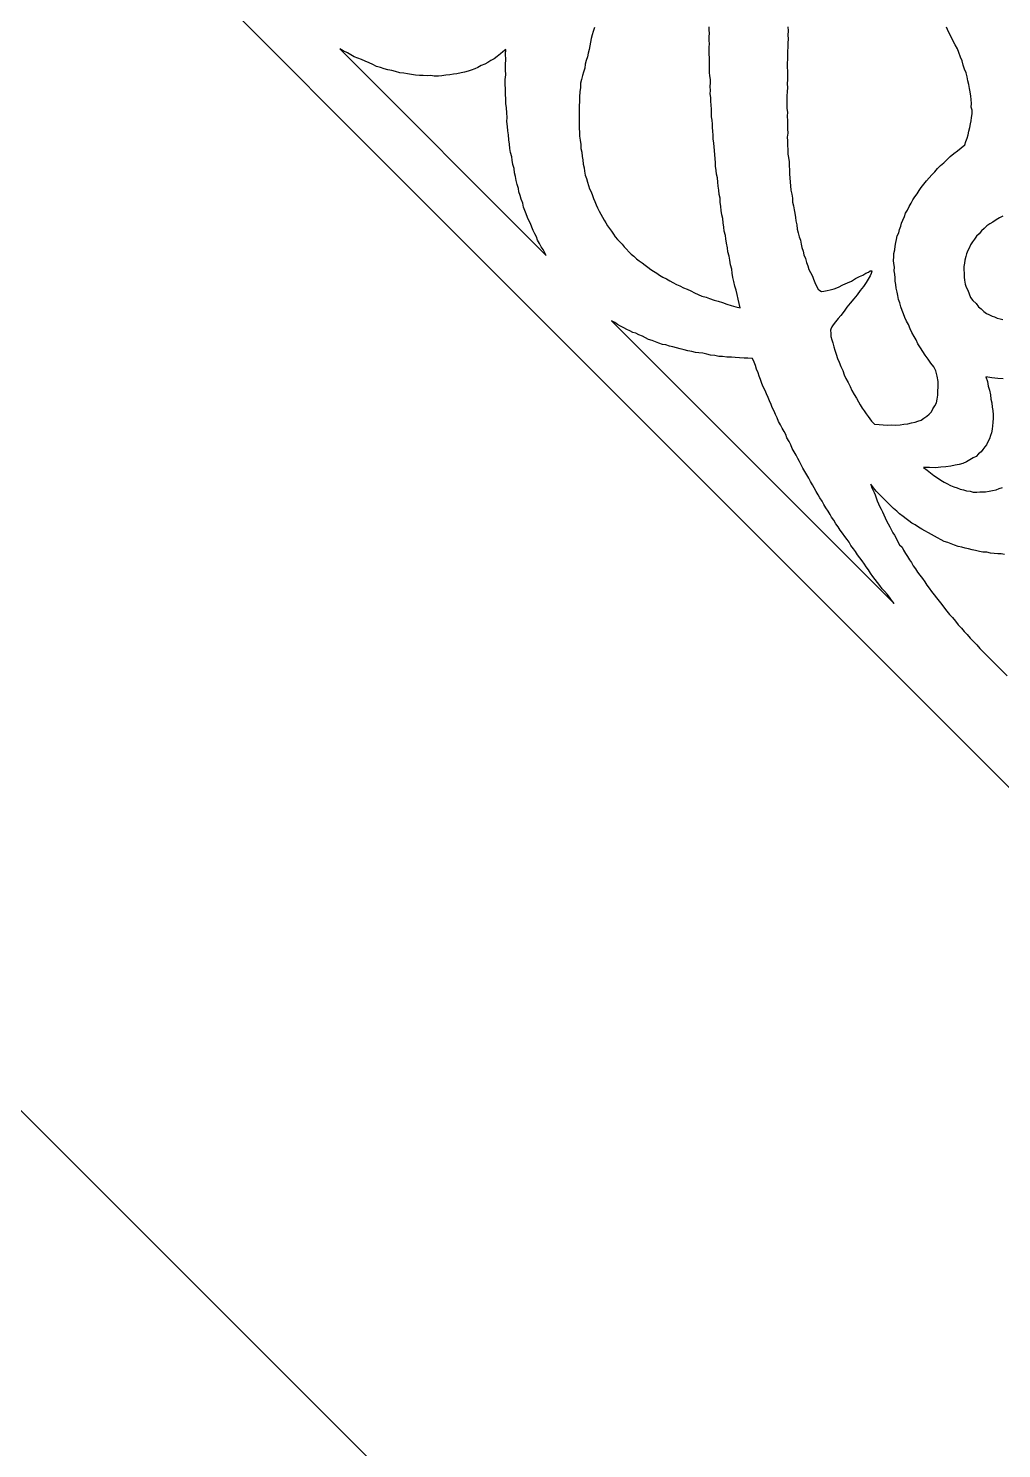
# Model space of a CAD drawing. Extents: x -535 to 535, y -535 to 535.
# Drawn here: x -404.4 to -304.7, y -386.1 to -240.6 of the extents above; entities that cross this region are included whole.
import ezdxf

# ---------------------------------------------------------------- set-up
doc = ezdxf.new("R2010")
doc.units = 0
doc.layers.add('LAYER_1', color=18, linetype='CONTINUOUS')
doc.layers.add('LAYER_2', color=150, linetype='CONTINUOUS')

msp = doc.modelspace()

# ---------------------------------------------------------------- linework, layer by layer
at = {"layer": 'LAYER_1'}
for points in [[(221.6, -535), (535, -221.6), (535, 221.6), (221.6, 535), (-221.6, 535), (-535, 221.6), (-535, -221.6), (-221.6, -535)], [(-351.51, -263.53), (-351.64, -263.24), (-351.84, -262.96), (-352.01, -262.64), (-352.21, -262.29), (-352.34, -261.94), (-352.51, -261.62), (-352.67, -261.3), (-352.8, -260.94), (-352.93, -260.59), (-353.1, -260.27), (-353.26, -259.95), (-353.39, -259.6), (-353.52, -259.24), (-353.65, -258.89), (-353.74, -258.49), (-353.91, -258.1), (-354, -257.71), (-354.13, -257.35), (-354.18, -256.99), (-354.31, -256.57), (-354.4, -256.17), (-354.49, -255.78), (-354.58, -255.38), (-354.63, -254.95), (-354.76, -254.53), (-354.81, -254.09), (-354.87, -253.74), (-354.99, -253.31), (-355.05, -252.88), (-355.1, -252.44), (-355.15, -252.01), (-355.2, -251.51), (-355.26, -251.08), (-355.31, -250.65), (-355.36, -250.14), (-355.34, -249.71), (-355.36, -249.24), (-355.41, -248.74), (-355.46, -248.3), (-355.47, -247.83), (-355.52, -247.33), (-355.5, -246.82), (-355.55, -246.32), (-355.53, -245.81), (-355.47, -245.34), (-355.52, -244.84), (-355.5, -244.33), (-355.47, -243.75), (-355.49, -243.28), (-355.47, -242.77), (-355.77, -243), (-356.03, -243.2), (-356.36, -243.47), (-356.66, -243.7), (-357, -243.89), (-357.33, -244.09), (-357.63, -244.24), (-358, -244.4), (-358.33, -244.6), (-358.66, -244.72), (-359.03, -244.88), (-359.32, -244.97), (-359.69, -245.06), (-360.05, -245.15), (-360.49, -245.24), (-360.82, -245.29), (-361.22, -245.34), (-361.62, -245.4), (-362.02, -245.45), (-362.38, -245.47), (-362.82, -245.49), (-363.17, -245.43), (-363.54, -245.45), (-363.93, -245.43), (-364.33, -245.41), (-364.73, -245.39), (-365.12, -245.3), (-365.55, -245.25), (-365.91, -245.19), (-366.34, -245.14), (-366.77, -245.01), (-367.16, -244.92), (-367.56, -244.83), (-367.95, -244.74), (-368.31, -244.61), (-368.73, -244.48), (-369.09, -244.28), (-369.48, -244.12), (-369.87, -243.96), (-370.26, -243.79), (-370.65, -243.63), (-371, -243.5), (-371.36, -243.3), (-371.71, -243.1), (-372.13, -242.9), (-372.48, -242.7), (-351.34, -263.84)], [(-315.94, -299.17), (-316.17, -298.86), (-316.41, -298.54), (-316.65, -298.23), (-316.89, -297.99), (-317.13, -297.67), (-317.37, -297.36), (-317.61, -297.04), (-317.85, -296.73), (-318.09, -296.41), (-318.29, -296.06), (-318.53, -295.75), (-318.73, -295.47), (-318.97, -295.15), (-319.21, -294.84), (-319.45, -294.52), (-319.65, -294.17), (-319.86, -293.89), (-320.1, -293.57), (-320.3, -293.22), (-320.5, -292.94), (-320.74, -292.63), (-320.98, -292.31), (-321.22, -292), (-321.42, -291.65), (-321.66, -291.33), (-321.86, -290.98), (-322.1, -290.66), (-322.23, -290.38), (-322.43, -290.03), (-322.67, -289.71), (-322.87, -289.36), (-323.07, -289.01), (-323.31, -288.69), (-323.48, -288.38), (-323.68, -288.02), (-323.88, -287.67), (-324.05, -287.35), (-324.25, -287), (-324.42, -286.68), (-324.62, -286.33), (-324.82, -285.98), (-325.02, -285.63), (-325.19, -285.31), (-325.39, -284.95), (-325.55, -284.64), (-325.72, -284.32), (-325.92, -283.97), (-326.12, -283.61), (-326.25, -283.26), (-326.45, -282.91), (-326.66, -282.55), (-326.78, -282.2), (-326.95, -281.88), (-327.15, -281.53), (-327.32, -281.21), (-327.52, -280.86), (-327.65, -280.5), (-327.85, -280.15), (-327.98, -279.79), (-328.18, -279.44), (-328.27, -279.12), (-328.44, -278.73), (-328.6, -278.41), (-328.77, -278.02), (-328.9, -277.67), (-329.1, -277.31), (-329.23, -276.96), (-329.39, -276.57), (-329.52, -276.21), (-329.61, -275.89), (-329.78, -275.5), (-329.9, -275.14), (-330.03, -274.79), (-330.2, -274.4), (-330.67, -274.38), (-331.06, -274.36), (-331.53, -274.35), (-331.96, -274.3), (-332.36, -274.28), (-332.83, -274.26), (-333.26, -274.21), (-333.66, -274.19), (-334.05, -274.1), (-334.48, -274.05), (-334.88, -273.96), (-335.27, -273.86), (-335.7, -273.81), (-336.02, -273.79), (-336.42, -273.7), (-336.81, -273.61), (-337.21, -273.52), (-337.6, -273.43), (-337.99, -273.33), (-338.35, -273.21), (-338.71, -273.15), (-339.06, -273.02), (-339.42, -272.96), (-339.78, -272.84), (-340.13, -272.71), (-340.49, -272.58), (-340.84, -272.45), (-341.16, -272.28), (-341.48, -272.12), (-341.84, -271.99), (-342.15, -271.82), (-342.47, -271.73), (-342.76, -271.59), (-343.08, -271.43), (-343.39, -271.26), (-343.71, -271.09), (-344.03, -270.93), (-344.31, -270.72), (-344.63, -270.56), (-315.66, -299.52)]]:
    msp.add_lwpolyline(points, close=True, dxfattribs=at)
for points in [[(-346.4, -240.49), (-346.53, -240.9), (-346.62, -241.26), (-346.71, -241.63), (-346.79, -241.99), (-346.85, -242.39), (-346.94, -242.76), (-347.02, -243.12), (-347.11, -243.49), (-347.24, -243.89), (-347.33, -244.26), (-347.38, -244.66), (-347.51, -245.06), (-347.6, -245.43), (-347.72, -245.83), (-347.81, -246.19), (-347.83, -246.63), (-347.89, -247.1), (-347.91, -247.61), (-347.93, -248.04), (-347.95, -248.55), (-347.94, -249.02), (-347.96, -249.45), (-347.94, -249.92), (-347.96, -250.36), (-347.94, -250.83), (-347.93, -251.22), (-347.91, -251.62), (-347.85, -252.05), (-347.8, -252.48), (-347.78, -252.88), (-347.69, -253.27), (-347.64, -253.7), (-347.58, -254.06), (-347.53, -254.49), (-347.44, -254.89), (-347.42, -255.21), (-347.33, -255.61), (-347.2, -255.96), (-347.11, -256.35), (-347.01, -256.68), (-346.88, -257.03), (-346.72, -257.35), (-346.59, -257.7), (-346.49, -258.03), (-346.36, -258.31), (-346.23, -258.66), (-346.07, -258.98), (-345.9, -259.3), (-345.73, -259.62), (-345.57, -259.94), (-345.4, -260.25), (-345.23, -260.5), (-345.06, -260.82), (-344.86, -261.1), (-344.65, -261.38), (-344.45, -261.66), (-344.25, -261.94), (-344.04, -262.22), (-343.56, -262.7), (-343.35, -262.98), (-342.63, -263.71), (-342.35, -263.91), (-342.07, -264.19), (-341.79, -264.4), (-341.51, -264.6), (-341.19, -264.84), (-340.91, -265.04), (-340.6, -265.28), (-340.35, -265.45), (-340, -265.65), (-339.72, -265.86), (-339.37, -266.06), (-339.02, -266.26), (-338.66, -266.46), (-338.35, -266.63), (-337.99, -266.83), (-337.64, -266.96), (-337.28, -267.16), (-336.89, -267.32), (-336.5, -267.49), (-336.15, -267.69), (-335.76, -267.85), (-335.37, -268.01), (-334.94, -268.14), (-334.59, -268.27), (-334.12, -268.43), (-333.7, -268.55), (-333.27, -268.68), (-332.81, -268.84), (-332.38, -268.97), (-331.91, -269.13), (-331.45, -269.21), (-331.57, -268.78), (-331.66, -268.32), (-331.75, -267.85), (-331.88, -267.42), (-332, -267), (-332.09, -266.53), (-332.21, -266.1), (-332.27, -265.67), (-332.32, -265.24), (-332.45, -264.81), (-332.53, -264.35), (-332.59, -263.91), (-332.71, -263.49), (-332.77, -263.06), (-332.85, -262.59), (-332.91, -262.16), (-332.96, -261.8), (-333.09, -261.37), (-333.14, -260.94), (-333.19, -260.51), (-333.25, -260.08), (-333.34, -259.68), (-333.39, -259.25), (-333.45, -258.82), (-333.5, -258.39), (-333.52, -257.99), (-333.61, -257.6), (-333.66, -257.17), (-333.71, -256.74), (-333.73, -256.34), (-333.79, -255.91), (-333.88, -255.51), (-333.93, -255.16), (-333.99, -254.72), (-333.97, -254.36), (-334.02, -253.93), (-334.04, -253.53), (-334.1, -253.1), (-334.11, -252.71), (-334.17, -252.35), (-334.22, -251.92), (-334.24, -251.52), (-334.26, -251.12), (-334.28, -250.73), (-334.3, -250.4), (-334.32, -250), (-334.38, -249.65), (-334.39, -249.25), (-334.41, -248.85), (-334.43, -248.46), (-334.45, -248.06), (-334.47, -247.66), (-334.52, -247.3), (-334.51, -246.94), (-334.53, -246.54), (-334.51, -246.18), (-334.5, -245.82), (-334.55, -245.46), (-334.61, -245.1), (-334.59, -244.74), (-334.61, -244.34), (-334.59, -243.98), (-334.61, -243.58), (-334.63, -243.26), (-334.65, -242.86), (-334.64, -242.5), (-334.59, -242.17), (-334.64, -241.82), (-334.63, -241.45), (-334.61, -241.09), (-334.63, -240.77), (-334.65, -240.44)], [(-326.56, -240.44), (-326.54, -240.84), (-326.56, -241.28), (-326.54, -241.67), (-326.56, -242.11), (-326.58, -242.54), (-326.6, -242.9), (-326.61, -243.34), (-326.6, -243.74), (-326.65, -244.14), (-326.63, -244.53), (-326.62, -245), (-326.6, -245.4), (-326.62, -245.83), (-326.64, -246.27), (-326.62, -246.66), (-326.64, -247.1), (-326.69, -247.5), (-326.67, -247.89), (-326.66, -248.36), (-326.68, -248.8), (-326.62, -249.16), (-326.64, -249.59), (-326.62, -250.06), (-326.61, -250.46), (-326.62, -250.89), (-326.57, -251.32), (-326.63, -251.72), (-326.61, -252.12), (-326.59, -252.59), (-326.57, -252.99), (-326.56, -253.46), (-326.5, -253.81), (-326.45, -254.25), (-326.43, -254.64), (-326.41, -255.11), (-326.4, -255.51), (-326.38, -255.91), (-326.32, -256.34), (-326.31, -256.73), (-326.25, -257.16), (-326.16, -257.56), (-326.11, -257.99), (-326.09, -258.39), (-326, -258.78), (-325.91, -259.17), (-325.85, -259.53), (-325.8, -259.96), (-325.74, -260.32), (-325.65, -260.72), (-325.6, -261.15), (-325.51, -261.54), (-325.42, -261.93), (-325.29, -262.29), (-325.2, -262.68), (-325.14, -263.04), (-325.01, -263.4), (-324.92, -263.79), (-324.76, -264.18), (-324.67, -264.58), (-324.54, -264.93), (-324.41, -265.29), (-324.24, -265.6), (-324.04, -265.96), (-323.95, -266.28), (-323.82, -266.63), (-323.62, -266.99), (-323.45, -267.3), (-323.31, -267.44), (-323.13, -267.54), (-322.88, -267.5), (-322.55, -267.45), (-322.22, -267.39), (-321.82, -267.27), (-321.38, -267.1), (-320.94, -266.87), (-320.46, -266.67), (-320.05, -266.47), (-319.64, -266.2), (-319.23, -266), (-318.9, -265.87), (-318.57, -265.68), (-318.31, -265.56), (-318.13, -265.44), (-317.98, -265.44), (-317.95, -265.47), (-318.03, -265.69), (-318.15, -265.95), (-318.34, -266.28), (-318.54, -266.62), (-318.81, -267.03), (-319.15, -267.44), (-319.46, -267.89), (-319.81, -268.3), (-320.19, -268.75), (-320.53, -269.16), (-320.8, -269.57), (-321.15, -269.99), (-321.41, -270.32), (-321.68, -270.66), (-321.91, -270.96), (-322.07, -271.18), (-322.15, -271.4), (-322.19, -271.51), (-322.17, -271.84), (-322.15, -272.16), (-322.05, -272.48), (-321.96, -272.8), (-321.87, -273.2), (-321.74, -273.55), (-321.61, -273.98), (-321.49, -274.41), (-321.32, -274.8), (-321.13, -275.22), (-320.93, -275.65), (-320.8, -276.08), (-320.64, -276.47), (-320.4, -276.86), (-320.2, -277.28), (-320.01, -277.7), (-319.77, -278.09), (-319.54, -278.48), (-319.33, -278.83), (-319.17, -279.15), (-318.97, -279.5), (-318.76, -279.78), (-318.56, -280.06), (-318.35, -280.34), (-318.18, -280.59), (-318.01, -280.83), (-317.7, -281.14), (-317.23, -281.16), (-316.8, -281.21), (-316.33, -281.23), (-315.9, -281.21), (-315.5, -281.23), (-315.07, -281.21), (-314.67, -281.15), (-314.27, -281.1), (-313.9, -281.01), (-313.54, -280.92), (-313.24, -280.84), (-312.91, -280.72), (-312.65, -280.52), (-312.32, -280.33), (-312.09, -280.1), (-311.86, -279.87), (-311.71, -279.58), (-311.51, -279.24), (-311.35, -278.95), (-311.26, -278.58), (-311.21, -278.18), (-311.19, -277.75), (-311.17, -277.31), (-311.18, -276.77), (-311.27, -276.23), (-311.39, -275.66), (-311.62, -275.27), (-311.93, -274.89), (-312.2, -274.47), (-312.51, -274.08), (-312.75, -273.7), (-312.98, -273.31), (-313.25, -272.89), (-313.42, -272.5), (-313.62, -272.14), (-313.85, -271.76), (-314.02, -271.37), (-314.21, -270.94), (-314.41, -270.59), (-314.58, -270.2), (-314.71, -269.84), (-314.84, -269.49), (-315, -269.1), (-315.09, -268.7), (-315.22, -268.35), (-315.31, -267.96), (-315.37, -267.6), (-315.46, -267.2), (-315.51, -266.84), (-315.57, -266.48), (-315.59, -266.16), (-315.61, -265.76), (-315.67, -265.41), (-315.65, -265.04), (-315.71, -264.68), (-315.73, -264.36), (-315.71, -264), (-315.7, -263.64), (-315.61, -263.27), (-315.59, -262.91), (-315.5, -262.54), (-315.45, -262.22), (-315.36, -261.85), (-315.21, -261.55), (-315.12, -261.19), (-315, -260.86), (-314.91, -260.56), (-314.79, -260.23), (-314.63, -259.87), (-314.5, -259.53), (-314.31, -259.2), (-314.15, -258.83), (-313.95, -258.5), (-313.76, -258.16), (-313.56, -257.83), (-313.33, -257.53), (-313.13, -257.2), (-312.9, -256.9), (-312.64, -256.56), (-312.37, -256.22), (-312.1, -255.89), (-311.8, -255.58), (-311.5, -255.28), (-311.23, -254.94), (-310.92, -254.64), (-310.59, -254.37), (-310.25, -254.03), (-309.94, -253.73), (-309.57, -253.42), (-309.19, -253.12), (-308.82, -252.81), (-308.44, -252.51), (-308.32, -252.18), (-308.2, -251.85), (-308.11, -251.48), (-308.02, -251.12), (-307.93, -250.75), (-307.84, -250.38), (-307.79, -250.06), (-307.74, -249.73), (-307.69, -249.33), (-307.67, -248.97), (-307.77, -248.65), (-307.75, -248.28), (-307.77, -247.89), (-307.83, -247.53), (-307.88, -247.1), (-307.94, -246.74), (-308.03, -246.34), (-308.12, -245.95), (-308.21, -245.56), (-308.3, -245.16), (-308.46, -244.77), (-308.59, -244.35), (-308.71, -243.92), (-308.88, -243.53), (-309.04, -243.06), (-309.2, -242.67), (-309.44, -242.29), (-309.67, -241.83), (-309.87, -241.4), (-310.1, -240.94), (-310.3, -240.45)], [(-304.54, -259.82), (-304.87, -260.01), (-305.21, -260.21), (-305.58, -260.44), (-305.88, -260.6), (-306.18, -260.83), (-306.44, -261.09), (-306.74, -261.32), (-306.97, -261.62), (-307.23, -261.89), (-307.46, -262.19), (-307.66, -262.45), (-307.85, -262.78), (-307.97, -263.04), (-308.13, -263.34), (-308.25, -263.67), (-308.34, -263.96), (-308.43, -264.32), (-308.48, -264.65), (-308.53, -264.98), (-308.54, -265.34), (-308.52, -265.67), (-308.5, -266.06), (-308.48, -266.39), (-308.39, -266.78), (-308.3, -267.1), (-308.13, -267.42), (-308, -267.78), (-307.84, -268.17), (-307.6, -268.48), (-307.29, -268.79), (-307.05, -269.11), (-306.77, -269.31), (-306.49, -269.59), (-306.21, -269.79), (-305.96, -269.89), (-305.64, -270.06), (-305.4, -270.15), (-305.11, -270.29), (-304.83, -270.35), (-304.54, -270.41)], [(-304.52, -276.48), (-305.06, -276.46), (-305.67, -276.38), (-306.28, -276.3), (-306.12, -276.76), (-306.04, -277.23), (-305.91, -277.66), (-305.82, -278.12), (-305.77, -278.56), (-305.68, -278.95), (-305.62, -279.38), (-305.57, -279.74), (-305.52, -280.17), (-305.53, -280.53), (-305.55, -280.97), (-305.6, -281.29), (-305.62, -281.66), (-305.71, -282.02), (-305.79, -282.31), (-305.91, -282.65), (-306.07, -282.94), (-306.23, -283.24), (-306.38, -283.46), (-306.58, -283.72), (-306.77, -283.98), (-307.03, -284.18), (-307.29, -284.44), (-307.59, -284.6), (-307.92, -284.79), (-308.26, -284.99), (-308.63, -285.15), (-309.03, -285.28), (-309.43, -285.33), (-309.87, -285.42), (-310.38, -285.52), (-310.89, -285.54), (-311.43, -285.6), (-312.04, -285.59), (-312.66, -285.58), (-312.31, -285.86), (-311.96, -286.13), (-311.61, -286.4), (-311.22, -286.64), (-310.91, -286.88), (-310.56, -287.08), (-310.27, -287.21), (-309.92, -287.41), (-309.56, -287.54), (-309.21, -287.67), (-308.93, -287.8), (-308.57, -287.86), (-308.25, -287.95), (-307.89, -288.01), (-307.57, -288.1), (-307.2, -288.09), (-306.91, -288.07), (-306.55, -288.06), (-306.3, -288.08), (-305.93, -288), (-305.61, -287.94), (-305.24, -287.86), (-304.91, -287.73), (-304.58, -287.61)], [(-304.36, -294.49), (-304.71, -294.43), (-305.04, -294.41), (-305.44, -294.39), (-305.79, -294.34), (-306.19, -294.25), (-306.58, -294.23), (-306.94, -294.17), (-307.34, -294.08), (-307.7, -294.02), (-308.05, -293.9), (-308.41, -293.84), (-308.73, -293.75), (-309.13, -293.65), (-309.48, -293.53), (-309.84, -293.4), (-310.19, -293.27), (-310.55, -293.14), (-310.87, -292.97), (-311.22, -292.77), (-311.54, -292.6), (-311.85, -292.44), (-312.17, -292.27), (-312.52, -292.07), (-312.84, -291.9), (-313.19, -291.7), (-313.51, -291.46), (-313.86, -291.26), (-314.18, -291.02), (-314.46, -290.82), (-314.77, -290.58), (-315.12, -290.31), (-315.4, -290.03), (-315.75, -289.76), (-317.51, -287.99), (-317.79, -287.64), (-318.06, -287.29), (-318, -287.58), (-317.87, -287.86), (-317.74, -288.15), (-317.64, -288.39), (-317.51, -288.68), (-317.41, -289), (-317.28, -289.28), (-317.18, -289.53), (-317.02, -289.85), (-316.88, -290.13), (-316.75, -290.41), (-316.59, -290.73), (-316.45, -291.02), (-316.29, -291.33), (-316.12, -291.65), (-315.99, -291.93), (-315.82, -292.25), (-315.65, -292.5), (-315.48, -292.82), (-315.32, -293.13), (-315.12, -293.49), (-314.87, -293.73), (-314.71, -294.05), (-314.51, -294.4), (-314.3, -294.68), (-314.1, -295.03), (-313.9, -295.31), (-313.73, -295.63), (-313.49, -295.94), (-313.29, -296.3), (-313.05, -296.61), (-312.78, -296.96), (-312.54, -297.28), (-312.34, -297.63), (-312.1, -297.94), (-311.86, -298.26), (-311.59, -298.61), (-311.35, -298.92), (-311.07, -299.27), (-310.8, -299.62), (-310.53, -299.97), (-310.29, -300.28), (-310.01, -300.63), (-309.7, -300.94), (-309.39, -301.33), (-309.12, -301.68), (-308.77, -302.02), (-308.5, -302.37), (-308.19, -302.68), (-307.88, -303.07), (-307.22, -303.73), (-306.91, -304.11), (-304.11, -306.91)]]:
    msp.add_lwpolyline(points, dxfattribs=at)
at = {"layer": 'LAYER_2'}
msp.add_lwpolyline([(182.25, -440), (440, -182.25), (440, 182.25), (182.25, 440), (-182.25, 440), (-440, 182.25), (-440, -182.25), (-182.25, -440)], close=True, dxfattribs=at)

doc.saveas('drawing.dxf')
